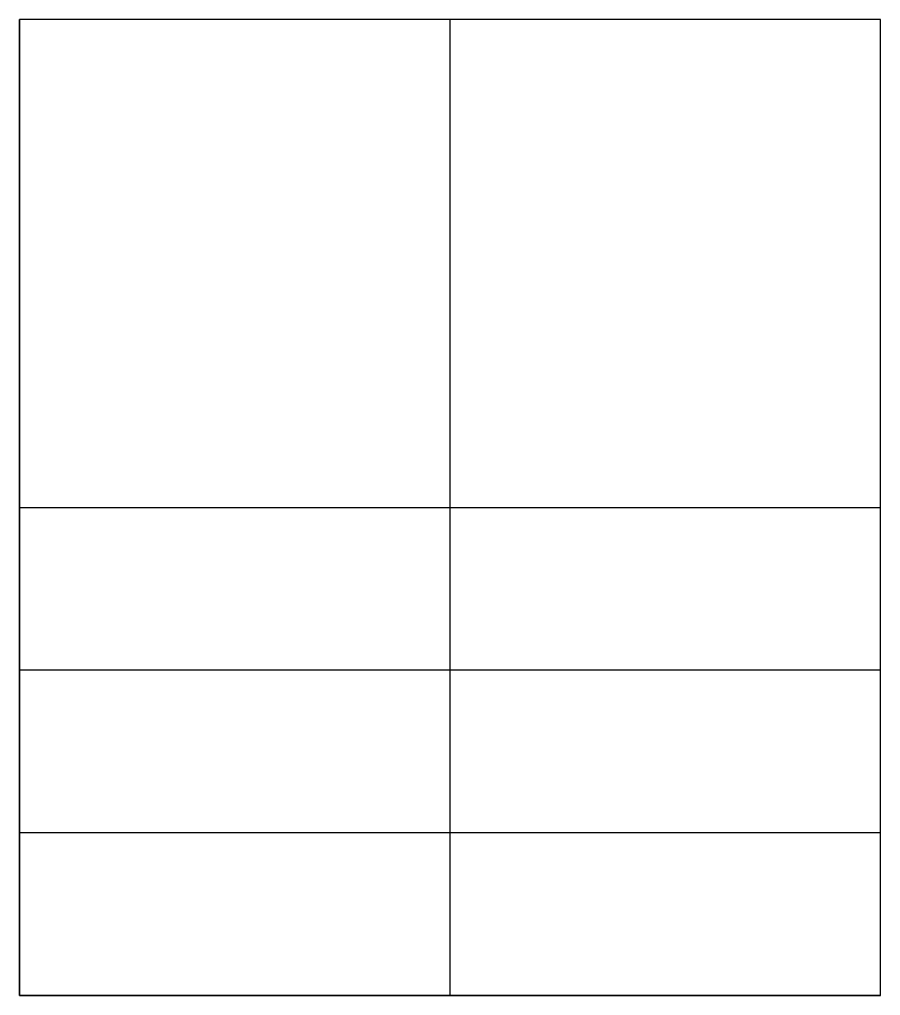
# Model space of a CAD drawing. Extents: x -1500 to 1500, y -1700 to 1700.
import ezdxf

# ---------------------------------------------------------------- set-up
doc = ezdxf.new("R2010")
doc.units = 0
doc.layers.get('0').update_dxf_attribs({"linetype": 'CONTINUOUS'})

msp = doc.modelspace()

# ---------------------------------------------------------------- linework, layer by layer
at = {"linetype": 'CONTINUOUS'}
for p, q in [((1500, 1700), (-1500, 1700)), ((-1500, -1700), (-1500, 1700)), ((-1500, 1700), (-1500, -1700)), ((1500, 1700), (-1500, 1700)), ((0, -1700), (0, 1700)), ((1500, -1700), (1500, 1700)), ((1500, -1700), (1500, 1700)), ((-1500, 0), (1500, 0)), ((1500, -566.67), (-1500, -566.67)), ((1500, -1133.33), (-1500, -1133.33)), ((1500, -1700), (-1500, -1700)), ((-1500, -1700), (1500, -1700))]:
    msp.add_line(p, q, dxfattribs=at)

doc.saveas('drawing.dxf')
